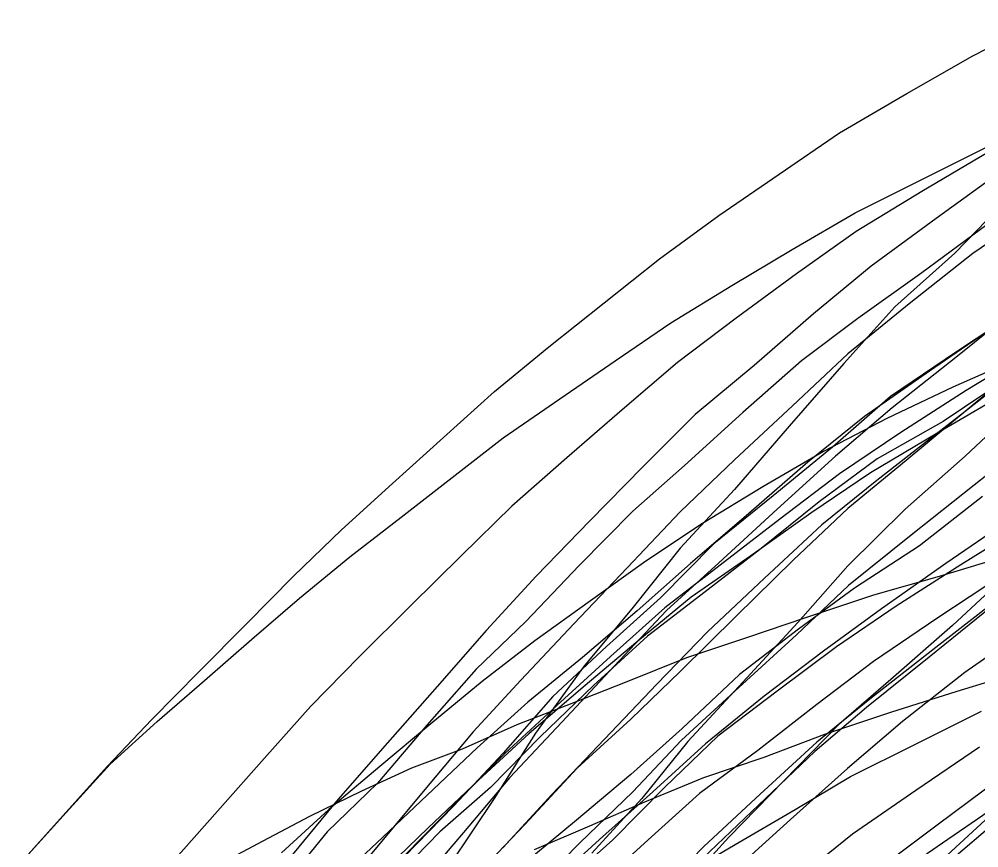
# Model space of a CAD drawing. Header units: metres. Extents: x -15 to 14.9, y 25.7 to 34.3.
# Drawn here: x -13.325 to -11.228, y 32.174 to 33.984 of the extents above; entities that cross this region are included whole.
import ezdxf

# ---------------------------------------------------------------- set-up
doc = ezdxf.new("R2010")
doc.units = ezdxf.units.M
doc.header["$MEASUREMENT"] = 0
doc.layers.add('Layer 01', color=12, linetype='Continuous', true_color=0xc80000)
doc.layers.add('Layer 02', color=192, linetype='Continuous', true_color=0x7d26cd)

msp = doc.modelspace()

# ---------------------------------------------------------------- linework, layer by layer
at = {"layer": 'Layer 01'}
for points in [[(-13.3249, 32.1372, 2.547), (-13.2287, 32.2441, 2.6744), (-13.1325, 32.3509, 2.8018), (-13.0349, 32.4542, 2.9248), (-12.9317, 32.5585, 3.0491), (-12.8285, 32.6628, 3.1734), (-12.7255, 32.767, 3.2975), (-12.6205, 32.8683, 3.4183), (-12.5091, 32.9692, 3.5386), (-12.3979, 33.07, 3.6587), (-12.2867, 33.1707, 3.7787), (-12.1677, 33.2681, 3.8947), (-12.0469, 33.3644, 4.0095), (-11.9262, 33.4606, 4.1242), (-11.7963, 33.5547, 4.2364), (-11.6645, 33.645, 4.344), (-11.5328, 33.7352, 4.4515), (-11.3857, 33.8212, 4.554), (-11.2416, 33.9035, 4.652), (-11.0846, 33.9838, 4.7477)], [(-13.3187, 32.1441, 2.5553), (-13.2225, 32.251, 2.6827), (-13.1263, 32.3561, 2.8115), (-13.0232, 32.4495, 2.9516), (-12.9198, 32.5393, 3.0875), (-12.8163, 32.6293, 3.2233), (-12.7128, 32.7193, 3.3591), (-12.6022, 32.8095, 3.4961), (-12.4907, 32.8958, 3.6277), (-12.3791, 32.9826, 3.7591), (-12.2675, 33.0695, 3.8904), (-12.1436, 33.1544, 4.0197), (-12.0226, 33.2373, 4.1451), (-11.9015, 33.3207, 4.2701), (-11.7677, 33.4018, 4.3921), (-11.6357, 33.4803, 4.509), (-11.4983, 33.5611, 4.6277), (-11.3542, 33.6325, 4.734), (-11.2099, 33.705, 4.8397)], [(-12.8934, 32.1352, 3.4261), (-12.7917, 32.1891, 3.581), (-12.6901, 32.2427, 3.7361), (-12.5765, 32.2979, 3.8955), (-12.4671, 32.348, 4.0463), (-12.3565, 32.3895, 4.2012), (-12.2366, 32.443, 4.3584), (-12.1165, 32.4895, 4.502), (-11.9963, 32.5368, 4.6453), (-11.8663, 32.5891, 4.7968), (-11.7354, 32.6327, 4.9313), (-11.6041, 32.6776, 5.0655), (-11.4577, 32.7261, 5.2046), (-11.3143, 32.767, 5.3267), (-11.1575, 32.8141, 5.4575)], [(-12.1989, 32.1701, 4.5532), (-12.0784, 32.2217, 4.6947), (-11.9577, 32.274, 4.836), (-11.8288, 32.3273, 4.9782), (-11.6969, 32.3719, 5.1122), (-11.5648, 32.4216, 5.2439), (-11.4202, 32.4701, 5.3723), (-11.2758, 32.5158, 5.4919), (-11.1229, 32.5622, 5.6114)], [(-11.8827, 32.1085, 5.0068), (-11.7604, 32.1811, 5.118), (-11.6294, 32.2576, 5.2374), (-11.5084, 32.3294, 5.3459), (-11.3653, 32.4005, 5.4538), (-11.222, 32.4719, 5.5617)]]:
    msp.add_polyline3d(points, dxfattribs=at)
at = {"layer": 'Layer 02'}
for points in [[(-11.2083, 33.6925, 4.8511), (-11.3524, 33.6072, 4.7555), (-11.4965, 33.5198, 4.6615), (-11.6268, 33.4273, 4.5617), (-11.7585, 33.3303, 4.4593), (-11.8866, 33.2339, 4.36), (-12.0074, 33.1302, 4.251), (-12.1281, 33.0253, 4.143), (-12.2487, 32.9196, 4.0357), (-12.3588, 32.8124, 3.9257), (-12.47, 32.702, 3.813), (-12.5812, 32.5913, 3.7007), (-12.6875, 32.4833, 3.5877), (-12.7896, 32.369, 3.4704), (-12.8916, 32.2539, 3.3537), (-12.9935, 32.1385, 3.2374)], [(-11.1795, 33.6513, 4.9149), (-11.3216, 33.5484, 4.835), (-11.4636, 33.444, 4.7564), (-11.5895, 33.3399, 4.6787), (-11.7193, 33.2274, 4.5908), (-11.8478, 33.1203, 4.4979), (-11.9613, 33.0068, 4.4103), (-12.0785, 32.8871, 4.3144), (-12.1955, 32.767, 4.219), (-12.3039, 32.6493, 4.1266), (-12.412, 32.5262, 4.0246), (-12.5201, 32.4029, 3.9227), (-12.6281, 32.2799, 3.8207), (-12.7277, 32.1591, 3.7194)], [(-11.1644, 33.593, 4.9764), (-11.2804, 33.4726, 4.9392), (-11.4117, 33.3556, 4.8769), (-11.523, 33.2318, 4.8371), (-11.6426, 33.0944, 4.7735), (-11.7622, 32.9567, 4.7103), (-11.8807, 32.8283, 4.6425), (-11.9838, 32.699, 4.5733), (-12.0919, 32.569, 4.4951), (-12.197, 32.4242, 4.4236), (-12.287, 32.2814, 4.3677), (-12.3849, 32.1355, 4.2884)], [(-11.1097, 33.5618, 5.0492), (-11.2412, 33.4721, 4.982), (-11.3802, 33.3619, 4.906), (-11.5147, 33.2527, 4.8342), (-11.635, 33.1393, 4.7545), (-11.7618, 33.0212, 4.6696), (-11.8807, 32.9074, 4.5921), (-11.9964, 32.7855, 4.4997), (-12.1129, 32.6626, 4.4069), (-12.2292, 32.5398, 4.3142), (-12.3331, 32.4269, 4.2189), (-12.4383, 32.3009, 4.1174), (-12.5435, 32.1748, 4.016), (-12.6488, 32.0493, 3.9142)], [(-11.211, 33.5348, 4.969), (-11.3527, 33.4294, 4.8916), (-11.4928, 33.33, 4.8079), (-11.6157, 33.2375, 4.7163), (-11.7439, 33.1249, 4.6262), (-11.8713, 33.0087, 4.5394), (-11.9843, 32.9088, 4.4389), (-12.1017, 32.79, 4.3422), (-12.2182, 32.6677, 4.2489), (-12.3264, 32.5642, 4.1433), (-12.4346, 32.4415, 4.0409), (-12.5419, 32.3151, 3.9422), (-12.6523, 32.2088, 3.8257), (-12.7473, 32.0911, 3.7212)], [(-11.144, 33.3449, 5.1608), (-11.2788, 33.2556, 5.0803), (-11.421, 33.1593, 4.9922), (-11.5481, 33.049, 4.9218), (-11.6775, 32.9424, 4.8263), (-11.8073, 32.8378, 4.7291), (-11.9235, 32.7196, 4.6487), (-12.0418, 32.6137, 4.5417), (-12.1592, 32.504, 4.4348), (-12.2674, 32.3803, 4.3474), (-12.3752, 32.2655, 4.236), (-12.4837, 32.1539, 4.1218)], [(-11.1523, 33.3462, 5.153), (-11.2782, 33.2448, 5.0879), (-11.4173, 33.135, 5.0116), (-11.5415, 33.0293, 4.9426), (-11.6689, 32.9132, 4.8558), (-11.7961, 32.7964, 4.7696), (-11.9106, 32.6922, 4.6841), (-12.0251, 32.5706, 4.5875), (-12.1395, 32.4484, 4.4913), (-12.2538, 32.3264, 4.3951), (-12.3541, 32.2068, 4.3001), (-12.46, 32.0831, 4.1964)], [(-11.1943, 33.3125, 5.1329), (-11.3361, 33.2148, 5.0461), (-11.4777, 33.1156, 4.9604), (-11.6021, 33.0161, 4.8745), (-11.7304, 32.9041, 4.7839), (-11.8585, 32.7944, 4.692), (-11.9747, 32.6914, 4.5915), (-12.0944, 32.5892, 4.4808), (-12.2134, 32.492, 4.3654), (-12.324, 32.3918, 4.2516), (-12.4338, 32.2886, 4.1311), (-12.5435, 32.1848, 4.0109), (-12.6532, 32.081, 3.8908)], [(-11.1175, 33.2567, 5.2392), (-11.2561, 33.1728, 5.1569), (-11.3989, 33.081, 5.0653), (-11.5325, 32.9909, 4.9785), (-11.663, 32.8915, 4.877), (-11.7934, 32.7909, 4.7765), (-11.9145, 32.6975, 4.6759), (-12.0326, 32.5914, 4.5662), (-12.1505, 32.4843, 4.4573), (-12.2638, 32.3794, 4.3536), (-12.3725, 32.2696, 4.2382), (-12.4812, 32.1592, 4.1231)], [(-11.1381, 33.2444, 5.2298), (-11.2849, 33.1799, 5.1221), (-11.4293, 33.1117, 5.0138), (-11.5679, 33.0396, 4.9028), (-11.6999, 32.9619, 4.7856), (-11.832, 32.8824, 4.6695), (-11.9559, 32.7998, 4.5501), (-12.077, 32.7135, 4.4271), (-12.1981, 32.6259, 4.305), (-12.3137, 32.537, 4.1819), (-12.4252, 32.4448, 4.0544), (-12.5368, 32.3514, 3.9276), (-12.6484, 32.2575, 3.8012), (-12.752, 32.1624, 3.6721)], [(-11.1251, 33.2376, 5.245), (-11.249, 33.1338, 5.1893), (-11.3867, 33.0194, 5.1174), (-11.5147, 32.9152, 5.0492), (-11.6341, 32.802, 4.9648), (-11.7575, 32.6802, 4.88), (-11.8807, 32.5584, 4.7956), (-11.9883, 32.4546, 4.6993), (-12.1061, 32.3479, 4.5902), (-12.22, 32.2242, 4.4955), (-12.3233, 32.116, 4.3962)], [(-11.1644, 33.2006, 5.2356), (-11.3063, 33.1048, 5.1475), (-11.4502, 33.023, 5.0483), (-11.5774, 32.9294, 4.961), (-11.7071, 32.8247, 4.8639), (-11.8356, 32.7255, 4.7627), (-11.9523, 32.6362, 4.655), (-12.07, 32.5279, 4.547), (-12.1869, 32.4158, 4.4421), (-12.2954, 32.3053, 4.3419), (-12.406, 32.2083, 4.217), (-12.5145, 32.097, 4.1026)], [(-11.1721, 33.1941, 5.2317), (-11.3115, 33.0856, 5.1543), (-11.4507, 32.9761, 5.0777), (-11.5712, 32.8795, 4.9999), (-11.6962, 32.7628, 4.9106), (-11.8211, 32.6455, 4.8218), (-11.9317, 32.5314, 4.7384), (-12.0464, 32.4106, 4.641), (-12.1611, 32.2897, 4.5437), (-12.2685, 32.1732, 4.4534)], [(-11.1779, 33.1614, 5.2464), (-11.3215, 33.0779, 5.1487), (-11.4651, 32.9924, 5.0522), (-11.5952, 32.905, 4.9541), (-11.7264, 32.8113, 4.8481), (-11.8569, 32.7213, 4.7394), (-11.9734, 32.6249, 4.6314), (-12.0924, 32.5242, 4.5176), (-12.2113, 32.4226, 4.4045), (-12.3214, 32.3217, 4.2922), (-12.431, 32.217, 4.1727), (-12.5405, 32.1117, 4.0537)], [(-11.1436, 33.136, 5.2942), (-11.2579, 33.0291, 5.2466), (-11.3892, 32.9134, 5.1756), (-11.5147, 32.7898, 5.1145), (-11.6235, 32.6656, 5.0486), (-11.7437, 32.5356, 4.9718), (-11.8641, 32.4061, 4.8947), (-11.9647, 32.2816, 4.8223), (-12.0741, 32.1622, 4.7278)], [(-11.1128, 33.0648, 5.3626), (-11.2387, 32.9655, 5.299), (-11.376, 32.8565, 5.2184), (-11.5131, 32.7468, 5.1384), (-11.6267, 32.6385, 5.0588), (-11.7523, 32.5235, 4.9679), (-11.8778, 32.4087, 4.877), (-11.9844, 32.2962, 4.7871), (-12.0998, 32.1843, 4.6842), (-12.2127, 32.0693, 4.5804)], [(-11.2203, 32.9407, 5.3302), (-11.358, 32.8331, 5.2485), (-11.4995, 32.7411, 5.155), (-11.6223, 32.6516, 5.0572), (-11.7514, 32.5519, 4.9541), (-11.8761, 32.4339, 4.8659), (-11.9883, 32.334, 4.762), (-12.1074, 32.2338, 4.6478), (-12.2267, 32.135, 4.5327)], [(-11.1644, 32.8882, 5.4134), (-11.3005, 32.7944, 5.3262), (-11.4406, 32.6955, 5.2376), (-11.5678, 32.6032, 5.1479), (-11.6971, 32.5048, 5.0438), (-11.8253, 32.4005, 4.9442), (-11.9407, 32.296, 4.8483), (-12.057, 32.1914, 4.7387), (-12.1732, 32.0858, 4.6266)], [(-11.1329, 32.8752, 5.4453), (-11.2674, 32.7917, 5.3607), (-11.4091, 32.7013, 5.266), (-11.5395, 32.6127, 5.1769), (-11.6691, 32.5158, 5.0718), (-11.7985, 32.4178, 4.9674), (-11.9145, 32.306, 4.8798), (-12.0277, 32.1912, 4.7781), (-12.1442, 32.0868, 4.665)], [(-11.1644, 32.7723, 5.4737), (-11.286, 32.6595, 5.4109), (-11.4202, 32.5412, 5.3384), (-11.5344, 32.443, 5.27), (-11.6546, 32.32, 5.1825), (-11.7746, 32.1965, 5.0954), (-11.8818, 32.0786, 5.0204)], [(-11.1764, 32.7692, 5.4634), (-11.3175, 32.6757, 5.371), (-11.4584, 32.5807, 5.2796), (-11.5825, 32.4869, 5.1908), (-11.7113, 32.3859, 5.0887), (-11.8387, 32.2924, 4.9817), (-11.9508, 32.1912, 4.8812), (-12.0669, 32.0849, 4.7695)], [(-11.191, 32.7128, 5.4782), (-11.3289, 32.6058, 5.396), (-11.4666, 32.498, 5.3144), (-11.5821, 32.4046, 5.231), (-11.7056, 32.291, 5.1357), (-11.8289, 32.1768, 5.0409), (-11.9366, 32.066, 4.9521)], [(-11.2001, 32.7006, 5.4754), (-11.337, 32.5904, 5.3959), (-11.4739, 32.4798, 5.3167), (-11.5863, 32.3842, 5.2346), (-11.7088, 32.2676, 5.1416), (-11.8312, 32.1507, 5.049)], [(-11.1363, 32.6419, 5.564), (-11.259, 32.5568, 5.491), (-11.3946, 32.4495, 5.4053), (-11.5154, 32.3467, 5.3319), (-11.6395, 32.2352, 5.235), (-11.7635, 32.123, 5.1386)], [(-11.2264, 32.3937, 5.5899), (-11.3655, 32.299, 5.4956), (-11.5044, 32.2034, 5.4018), (-11.6215, 32.1087, 5.3082)], [(-11.182, 32.3249, 5.661), (-11.3192, 32.2229, 5.5715), (-11.4562, 32.1201, 5.4826)], [(-11.1687, 32.2792, 5.6927), (-11.3075, 32.1838, 5.599), (-11.4457, 32.0881, 5.506)], [(-11.1858, 32.2599, 5.6843), (-11.3166, 32.1399, 5.6085)], [(-11.174, 32.2439, 5.7023), (-11.3074, 32.1305, 5.6212)]]:
    msp.add_polyline3d(points, dxfattribs=at)

doc.saveas('drawing.dxf')
